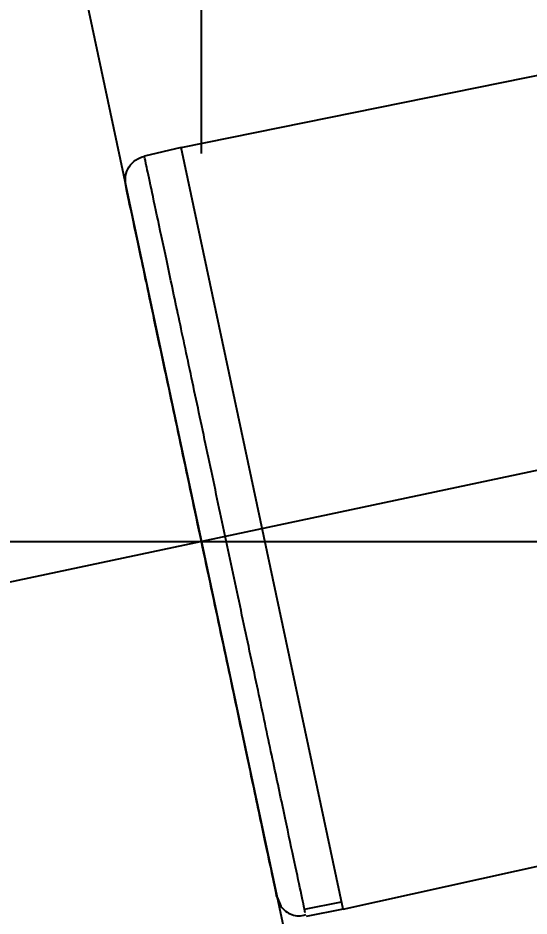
# Model space of a CAD drawing. Header units: millimetres. Extents: x 3916 to 10869, y 6515 to 11511.
# Drawn here: x 6056.59 to 6073.06, y 7677.08 to 7706.03 of the extents above; entities that cross this region are included whole.
import ezdxf

# ---------------------------------------------------------------- set-up
doc = ezdxf.new("R2010")
doc.units = ezdxf.units.MM
doc.header["$LTSCALE"] = 50
doc.header["$PDSIZE"] = -1
doc.linetypes.add('CENTERX2', pattern=[20.32, 12.7, -2.54, 2.54, -2.54])
doc.layers.add('CENTER_LINE', color=1, linetype='CENTERX2')
doc.layers.add('dim', color=4, linetype='Continuous', lineweight=18)
doc.styles.add('SLDTEXTSTYLE0', font='GULIM.TTC')
doc.dimstyles.new('ISO-25', dxfattribs={"dimtxt": 2.5, "dimasz": 2.5, "dimexe": 1.25, "dimexo": 0.625, "dimtad": 1, "dimtxsty": 'SLDTEXTSTYLE0', "dimcen": 2.5, "dimadec": 0, "dimazin": 0, "dimtfac": 1, "dimtmove": 0, "dimatfit": 3, "dimfxl": 0, "dimarcsym": 0})

# ---------------------------------------------------------------- blocks, each defined once
blk = doc.blocks.new('*D6')
at = {"layer": 'Defpoints', "color": 0}
for p in [(6062.496, 7990.336), (7076.309, 7923.512), (6062.496, 7689.16)]:
    blk.add_point(p, dxfattribs=at)
at = {"layer": 'dim', "color": 0, "lineweight": -2, "ltscale": 2}
for p, q in [((6062.496, 7701.66), (6062.496, 8015.336)), ((7076.309, 7936.012), (7076.309, 8015.336)), ((7026.309, 7990.336), (6112.496, 7990.336))]:
    blk.add_line(p, q, dxfattribs=at)
at = {"layer": 'dim', "color": 0}
for points in [[(6112.496, 7998.669), (6112.496, 7982.002), (6062.496, 7990.336)], [(7026.309, 7982.002), (7026.309, 7998.669), (7076.309, 7990.336)]]:
    blk.add_solid(points, dxfattribs=at)
at = {"layer": 'dim', "color": 0, "insert": (6569.403, 8032.586), "char_height": 50, "attachment_point": 5, "style": 'SLDTEXTSTYLE0'}
blk.add_mtext('1013,81', dxfattribs=at)
blk = doc.blocks.new('*D8')
at = {"layer": 'Defpoints', "color": 0}
for p in [(6084.571, 7693.852), (6039.929, 7689.16), (6085.064, 7689.16), (6040.422, 7684.468), (5512.575, 7650.705)]:
    blk.add_point(p, dxfattribs=at)
at = {"layer": 'dim', "color": 0, "lineweight": -2, "ltscale": 2}
for p, q in [((6027.429, 7689.16), (5486.232, 7689.16)), ((6028.195, 7681.869), (5498.825, 7569.348))]:
    blk.add_line(p, q, dxfattribs=at)
for start, end in [(169.60291, 174.80145), (180, 192), (197.19855, 202.39709)]:
    blk.add_arc((6062.496, 7689.16), 551.264, start, end, dxfattribs=at)
at = {"layer": 'dim', "color": 0}
for points in [[(5505.175, 7739.486), (5521.825, 7738.73), (5511.232, 7689.16)], [(5543.946, 7528.26), (5527.817, 7524.059), (5523.279, 7574.545)]]:
    blk.add_solid(points, dxfattribs=at)
at = {"layer": 'dim', "color": 0, "insert": (5552.889, 7635.598), "char_height": 50, "attachment_point": 5, "rotation": 276, "style": 'SLDTEXTSTYLE0'}
blk.add_mtext('12%%d', dxfattribs=at)
blk = doc.blocks.new('*D32')
at = {"layer": 'Defpoints', "color": 0}
for p in [(6062.496, 7689.16), (5399.163, 7340.741), (5894.29, 7340.741)]:
    blk.add_point(p, dxfattribs=at)
at = {"layer": 'dim', "color": 0, "lineweight": -2, "ltscale": 2}
for p, q in [((6049.996, 7689.16), (5374.163, 7689.16)), ((5399.163, 7639.16), (5399.163, 7390.741)), ((5881.79, 7340.741), (5374.163, 7340.741))]:
    blk.add_line(p, q, dxfattribs=at)
at = {"layer": 'dim', "color": 0}
for points in [[(5407.496, 7639.16), (5390.829, 7639.16), (5399.163, 7689.16)], [(5390.829, 7390.741), (5407.496, 7390.741), (5399.163, 7340.741)]]:
    blk.add_solid(points, dxfattribs=at)
at = {"layer": 'dim', "color": 0, "insert": (5356.913, 7514.951), "char_height": 50, "attachment_point": 5, "rotation": 90, "style": 'SLDTEXTSTYLE0'}
blk.add_mtext('348,42', dxfattribs=at)

msp = doc.modelspace()

# ---------------------------------------------------------------- linework, layer by layer
at = {"color": 7, "linetype": 'Continuous', "lineweight": 25}
for p, q in [((6061.843, 7701.851), (6079.876, 7705.52)), ((6061.843, 7701.851), (6060.66, 7701.578)), ((6067.062, 7677.3), (6061.843, 7701.851)), ((6067.062, 7677.3), (6085.027, 7681.283)), ((6064.935, 7677.687), (6065.056, 7677.403)), ((6065.82, 7677.304), (6067.012, 7677.536)), ((6065.845, 7677.184), (6065.82, 7677.303)), ((6067.062, 7677.3), (6065.87, 7677.068))]:
    msp.add_line(p, q, dxfattribs=at)
msp.add_open_spline([(6060.058, 7700.632), (6060.048, 7700.736), (6060.028, 7700.944), (6060.15, 7701.238), (6060.365, 7701.474), (6060.562, 7701.543), (6060.66, 7701.578)], degree=3, dxfattribs=at)
for points, knots in [([(6065.82, 7677.303), (6065.82, 7677.303), (6065.803, 7677.382), (6065.68, 7677.964), (6065.447, 7679.058), (6065.118, 7680.605), (6064.722, 7682.47), (6064.269, 7684.603), (6063.777, 7686.917), (6063.265, 7689.323), (6062.754, 7691.729), (6062.262, 7694.043), (6061.809, 7696.176), (6061.412, 7698.044), (6061.085, 7699.58), (6060.844, 7700.713), (6060.689, 7701.441), (6060.67, 7701.533), (6060.66, 7701.578)], [0, 0, 0, 0, 0.000003, 0.066667, 0.133331, 0.199997, 0.266662, 0.333327, 0.399996, 0.466664, 0.533331, 0.600001, 0.66667, 0.733336, 0.800002, 0.866668, 0.933333, 1, 1, 1, 1]), ([(6064.935, 7677.687), (6064.919, 7677.763), (6064.887, 7677.915), (6064.63, 7679.12), (6064.241, 7680.952), (6063.73, 7683.358), (6063.135, 7686.156), (6062.496, 7689.16), (6061.858, 7692.163), (6061.263, 7694.961), (6060.752, 7697.368), (6060.362, 7699.2), (6060.106, 7700.404), (6060.074, 7700.556), (6060.058, 7700.632)], [0, 0, 0, 0, 0.083336, 0.166665, 0.249997, 0.333328, 0.416662, 0.499998, 0.583332, 0.666669, 0.750003, 0.833335, 0.916667, 1, 1, 1, 1]), ([(6065.056, 7677.403), (6065.105, 7677.343), (6065.204, 7677.223), (6065.407, 7677.118), (6065.631, 7677.074), (6065.782, 7677.109), (6065.858, 7677.127)], [0, 0, 0, 0, 0.247239, 0.496763, 0.747932, 1, 1, 1, 1])]:
    msp.add_open_spline(points, degree=3, knots=knots, dxfattribs=at)
at = {"layer": 'CENTER_LINE'}
for p, q in [((6057.804, 7711.234), (6067.188, 7667.085)), ((6040.422, 7684.468), (6084.571, 7693.852)), ((6039.929, 7689.16), (6085.064, 7689.16))]:
    msp.add_line(p, q, dxfattribs=at)

# ---------------------------------------------------------------- dimensions: what is measured, and where the dimension line sits
at = {"layer": 'dim', "ltscale": 2}
dim = msp.add_linear_dim(base=(6062.496, 7990.336), p1=(7076.309, 7923.512), p2=(6062.496, 7689.16), dimstyle='ISO-25', override={"dimscale": 20}, dxfattribs=at)
dim.commit()
dim.dimension.update_dxf_attribs({"geometry": '*D6', "text_midpoint": (6569.403, 8032.586)})
dim = msp.add_angular_dim_2l(base=(5512.575, 7650.705), line1=((6040.422, 7684.468), (6084.571, 7693.852)), line2=((6039.929, 7689.16), (6085.064, 7689.16)), dimstyle='ISO-25', override={"dimscale": 20}, dxfattribs=at)
dim.commit()
dim.dimension.update_dxf_attribs({"geometry": '*D8', "text_midpoint": (5552.889, 7635.598)})
dim = msp.add_linear_dim(base=(5399.163, 7340.741), p1=(6062.496, 7689.16), p2=(5894.29, 7340.741), angle=90, dimstyle='ISO-25', override={"dimscale": 20}, dxfattribs=at)
dim.commit()
dim.dimension.update_dxf_attribs({"geometry": '*D32', "text_midpoint": (5356.913, 7514.951)})

doc.saveas('drawing.dxf')
